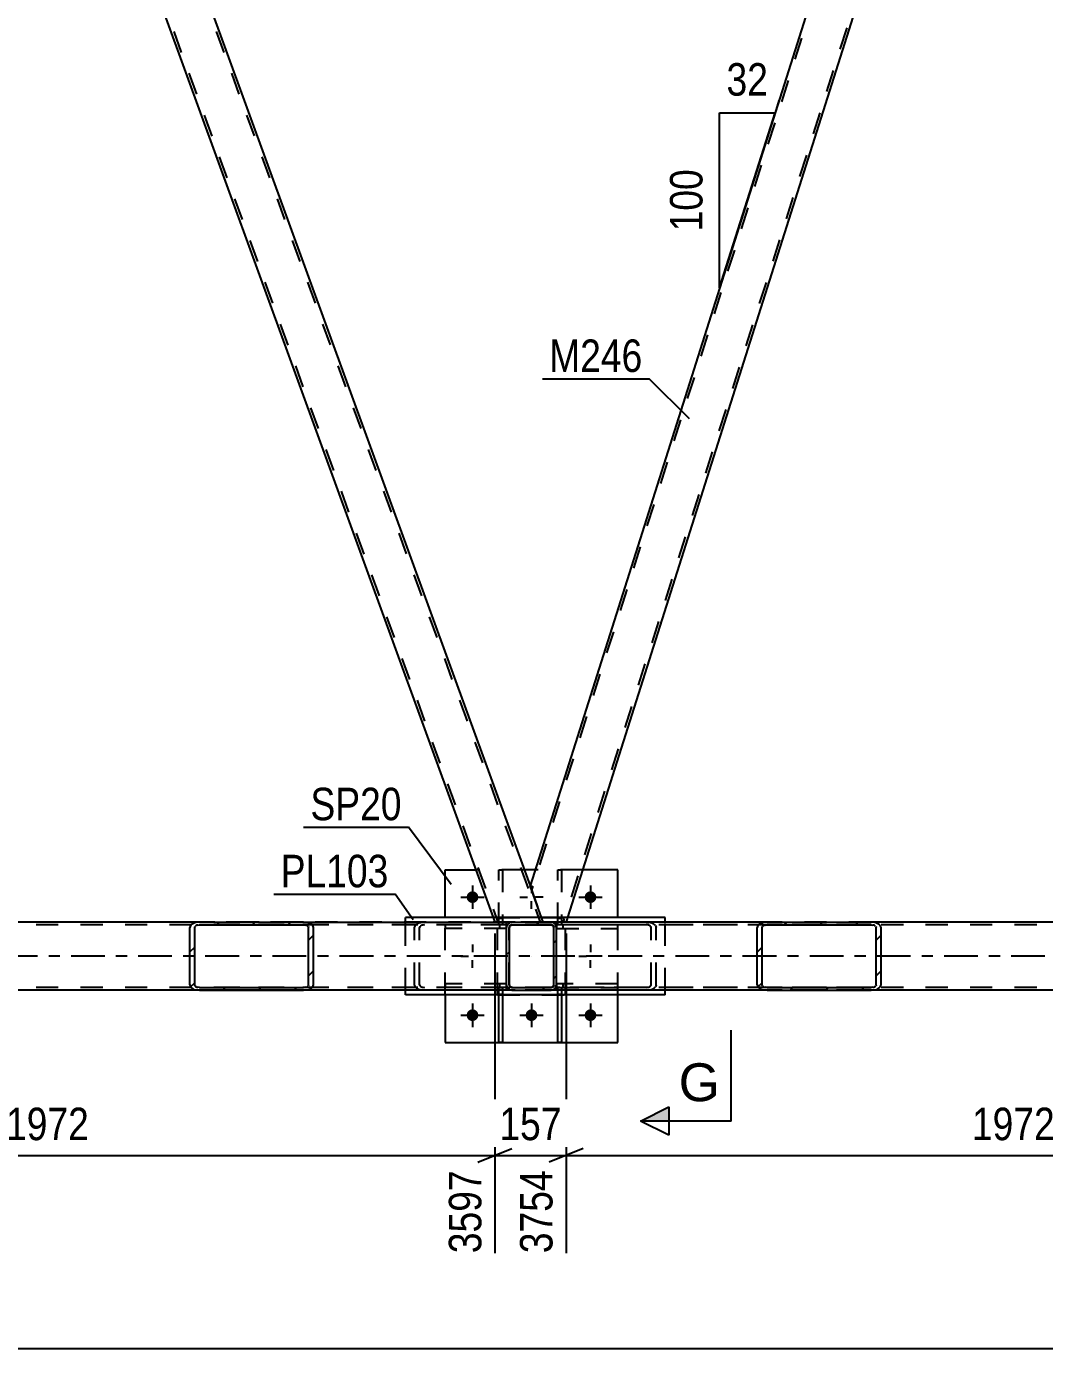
# Model space of a CAD drawing. Header units: millimetres. Extents: x -832 to 357, y -842 to -1.
# Drawn here: x -640.5 to -550.7, y -403.7 to -287.2 of the extents above; entities that cross this region are included whole.
import ezdxf

# ---------------------------------------------------------------- set-up
doc = ezdxf.new("R2010")
doc.units = ezdxf.units.MM
doc.linetypes.add('DXK_LINE_DOT2', pattern=[3.9198, 1.9599, -1.9599])
doc.linetypes.add('DXK_LINE_DOT3', pattern=[5.9187, 2.979, -0.9799, 0.9799, -0.9799])
doc.styles.add('Arial', font='ARIAL.TTF', dxfattribs={"height": 0.2})
doc.styles.add('Arial Narrow', font='ARIALN.TTF', dxfattribs={"height": 0.2})

# ---------------------------------------------------------------- blocks, each defined once
blk = doc.blocks.new('Part-570388851-1891 - 1253')
at = {"linetype": 'Continuous'}
h = blk.add_hatch(dxfattribs=at)
h.set_pattern_fill('', scale=0.7, style=0, pattern_type=0)
h.set_pattern_definition([(45, (-576.013, -371.8069), (-1.57154, 1.57154), [])])
h.paths.add_polyline_path([(-576.08, -371.62), (-576.01, -371.81), (-575.82, -371.96), (-575.54, -372.07), (-575.21, -372.1), (-566.04, -372.1), (-565.7, -372.07), (-565.42, -371.96), (-565.23, -371.81), (-565.16, -371.62), (-565.16, -366.58), (-565.23, -366.4), (-565.42, -366.24), (-565.7, -366.14), (-566.04, -366.1), (-575.21, -366.1), (-575.54, -366.14), (-575.82, -366.24), (-576.01, -366.4), (-576.08, -366.58)])
h.paths.add_polyline_path([(-575.61, -366.49), (-575.52, -366.41), (-575.37, -366.36), (-575.21, -366.34), (-566.04, -366.34), (-565.87, -366.36), (-565.73, -366.41), (-565.63, -366.49), (-565.6, -366.58), (-565.6, -371.62), (-565.63, -371.72), (-565.73, -371.79), (-565.87, -371.84), (-566.04, -371.86), (-575.21, -371.86), (-575.37, -371.84), (-575.52, -371.79), (-575.61, -371.72), (-575.64, -371.62), (-575.64, -366.58)])
at = {"color": 2, "linetype": 'Continuous'}
for p, q in [((-593.76, -366.58), (-593.76, -366.1)), ((-575.21, -366.1), (-593.76, -366.1)), ((-576.01, -366.4), (-576.08, -366.58)), ((-576.08, -371.62), (-576.08, -366.58)), ((-575.64, -366.58), (-575.61, -366.49)), ((-575.64, -371.62), (-575.64, -366.58)), ((-575.21, -366.1), (-575.54, -366.14)), ((-575.37, -366.36), (-575.21, -366.34)), ((-575.21, -366.1), (-566.04, -366.1)), ((-575.21, -366.34), (-566.04, -366.34)), ((-565.7, -366.14), (-566.04, -366.1)), ((-566.04, -366.34), (-565.87, -366.36)), ((-565.63, -366.49), (-565.6, -366.58)), ((-565.6, -371.62), (-565.6, -366.58)), ((-565.16, -366.58), (-565.23, -366.4)), ((-565.16, -371.62), (-565.16, -366.58)), ((-593.76, -372.07), (-593.76, -371.62)), ((-576.08, -371.62), (-576.01, -371.81)), ((-575.61, -371.72), (-575.64, -371.62)), ((-565.6, -371.62), (-565.63, -371.72)), ((-565.23, -371.81), (-565.16, -371.62)), ((-593.76, -372.1), (-593.76, -372.07)), ((-575.21, -372.1), (-593.76, -372.1)), ((-575.54, -372.07), (-575.21, -372.1)), ((-575.21, -371.86), (-575.37, -371.84)), ((-575.21, -371.86), (-566.04, -371.86)), ((-575.21, -372.1), (-566.04, -372.1)), ((-565.87, -371.84), (-566.04, -371.86)), ((-566.04, -372.1), (-565.7, -372.07))]:
    blk.add_line(p, q, dxfattribs=at)
at = {"color": 7, "linetype": 'DXK_LINE_DOT2'}
for p, q in [((-566.04, -366.34), (-593.76, -366.34)), ((-593.76, -366.41), (-593.76, -366.4)), ((-593.76, -371.62), (-593.76, -366.58)), ((-585.86, -366.1), (-585.52, -366.14)), ((-585.69, -366.36), (-585.86, -366.34)), ((-585.42, -366.58), (-585.46, -366.49)), ((-585.42, -371.62), (-585.42, -366.58)), ((-585.05, -366.4), (-584.99, -366.58)), ((-584.99, -371.62), (-584.99, -366.58)), ((-566.04, -366.1), (-575.21, -366.1)), ((-585.46, -371.72), (-585.42, -371.62)), ((-584.99, -371.62), (-585.05, -371.81)), ((-593.76, -371.84), (-593.76, -371.81)), ((-566.04, -371.86), (-593.76, -371.86)), ((-585.86, -371.86), (-585.69, -371.84)), ((-585.52, -372.07), (-585.86, -372.1)), ((-566.04, -372.1), (-575.21, -372.1))]:
    blk.add_line(p, q, dxfattribs=at)
for centre, radius, start, end in [((-585.76, -366.76), 0.408, 41.9269, 80.4778), ((-585.66, -366.95), 0.817, 41.9269, 80.4778), ((-585.76, -371.44), 0.408, 279.5223, 318.0732), ((-585.66, -371.26), 0.817, 279.5223, 318.0732)]:
    blk.add_arc(centre, radius, start, end, dxfattribs=at)
at = {"color": 2, "linetype": 'Continuous'}
for centre, radius, start, end in [((-575.41, -366.95), 0.817, 99.5223, 138.0732), ((-575.31, -366.76), 0.408, 99.5223, 138.0732), ((-565.94, -366.76), 0.408, 41.9269, 80.4778), ((-565.84, -366.95), 0.817, 41.9269, 80.4778), ((-575.41, -371.26), 0.817, 221.9269, 260.4778), ((-575.31, -371.44), 0.408, 221.9269, 260.4778), ((-565.94, -371.44), 0.408, 279.5223, 318.0732), ((-565.84, -371.26), 0.817, 279.5223, 318.0732)]:
    blk.add_arc(centre, radius, start, end, dxfattribs=at)
blk = doc.blocks.new('Bolt-570388851-1297 - 1253')
at = {"linetype": 'Continuous'}
for points in [[(-600.65, -363.9, -1), (-601.69, -363.9, -1)], [(-590.25, -363.9, -1), (-591.29, -363.9, -1)], [(-600.65, -374.3, -1), (-601.69, -374.3, -1)], [(-595.45, -374.3, -1), (-596.49, -374.3, -1)], [(-590.25, -374.3, -1), (-591.29, -374.3, -1)]]:
    blk.add_hatch(color=1, dxfattribs=at).paths.add_polyline_path(points)
at = {"color": 1, "linetype": 'Continuous'}
for p, q in [((-601.17, -362.86), (-601.17, -364.94)), ((-595.97, -362.86), (-595.97, -363.55)), ((-590.77, -362.86), (-590.77, -364.94)), ((-602.21, -363.9), (-600.13, -363.9)), ((-597.01, -363.9), (-596.32, -363.9)), ((-595.97, -364.94), (-595.97, -364.25)), ((-594.93, -363.9), (-595.63, -363.9)), ((-591.81, -363.9), (-589.73, -363.9)), ((-601.17, -368.06), (-601.17, -368.75)), ((-590.77, -368.06), (-590.77, -368.75)), ((-602.21, -369.1), (-601.52, -369.1)), ((-600.13, -369.1), (-600.83, -369.1)), ((-591.81, -369.1), (-591.12, -369.1)), ((-589.73, -369.1), (-590.43, -369.1)), ((-601.17, -370.14), (-601.17, -369.45)), ((-590.77, -370.14), (-590.77, -369.45)), ((-601.17, -373.26), (-601.17, -375.34)), ((-595.97, -373.26), (-595.97, -375.34)), ((-590.77, -373.26), (-590.77, -375.34)), ((-602.21, -374.3), (-600.13, -374.3)), ((-597.01, -374.3), (-594.93, -374.3)), ((-591.81, -374.3), (-589.73, -374.3))]:
    blk.add_line(p, q, dxfattribs=at)
blk = doc.blocks.new('Part-570388851-2054 - 1253')
at = {"color": 2, "linetype": 'Continuous'}
for p, q in [((-559.51, -247.5), (-596.1, -362.9)), ((-557.23, -247.5), (-556.21, -250.31)), ((-556.21, -250.31), (-592.8, -365.7)), ((-595.08, -365.7), (-596.1, -362.9))]:
    blk.add_line(p, q, dxfattribs=at)
at = {"color": 7, "linetype": 'DXK_LINE_DOT2'}
for p, q in [((-559.13, -247.1), (-595.97, -363.27)), ((-559.39, -247.1), (-559.51, -247.5)), ((-557.37, -247.1), (-559.39, -247.1)), ((-557.37, -247.1), (-557.23, -247.5)), ((-556.34, -249.94), (-593.18, -366.1)), ((-594.94, -366.1), (-595.08, -365.7)), ((-592.8, -365.7), (-592.92, -366.1)), ((-592.92, -366.1), (-594.94, -366.1))]:
    blk.add_line(p, q, dxfattribs=at)
blk = doc.blocks.new('Part-570388851-1777 - 1253')
at = {"color": 7, "linetype": 'DXK_LINE_DOT2'}
for p, q in [((-598.14, -366.4), (-598.17, -366.58)), ((-598.17, -366.58), (-598.14, -366.4)), ((-598.17, -371.62), (-598.17, -366.58)), ((-597.92, -366.49), (-597.93, -366.58)), ((-597.93, -371.62), (-597.93, -366.58)), ((-597.86, -366.41), (-597.92, -366.49)), ((-597.69, -366.1), (-597.88, -366.14)), ((-597.88, -366.14), (-597.69, -366.1)), ((-597.79, -366.36), (-597.86, -366.41)), ((-597.69, -366.34), (-597.79, -366.36)), ((-594.25, -366.1), (-597.69, -366.1)), ((-594.25, -366.34), (-597.69, -366.34)), ((-594.07, -366.14), (-594.25, -366.1)), ((-594.25, -366.1), (-594.07, -366.14)), ((-594.16, -366.36), (-594.25, -366.34)), ((-594.08, -366.41), (-594.16, -366.36)), ((-594.03, -366.49), (-594.08, -366.41)), ((-594.01, -366.58), (-594.03, -366.49)), ((-594.01, -371.62), (-594.01, -366.58)), ((-593.77, -366.58), (-593.81, -366.4)), ((-593.81, -366.4), (-593.77, -366.58)), ((-593.77, -371.62), (-593.77, -366.58)), ((-598.17, -371.62), (-598.14, -371.8)), ((-598.14, -371.8), (-598.17, -371.62)), ((-597.93, -371.62), (-597.92, -371.71)), ((-594.03, -371.71), (-594.01, -371.62)), ((-593.81, -371.8), (-593.77, -371.62)), ((-593.77, -371.62), (-593.81, -371.8)), ((-597.92, -371.71), (-597.86, -371.79)), ((-597.88, -372.06), (-597.69, -372.1)), ((-597.69, -372.1), (-597.88, -372.06)), ((-597.86, -371.79), (-597.79, -371.84)), ((-597.79, -371.84), (-597.69, -371.86)), ((-594.25, -371.86), (-597.69, -371.86)), ((-594.25, -372.1), (-597.69, -372.1)), ((-594.25, -371.86), (-594.16, -371.84)), ((-594.25, -372.1), (-594.07, -372.06)), ((-594.07, -372.06), (-594.25, -372.1)), ((-594.16, -371.84), (-594.08, -371.79)), ((-594.08, -371.79), (-594.03, -371.71))]:
    blk.add_line(p, q, dxfattribs=at)
at = {"color": 7, "linetype": 'DXK_LINE_DOT3'}
blk.add_line((-595.97, -369.1), (-595.97, -369.1), dxfattribs=at)
at = {"color": 7, "linetype": 'DXK_LINE_DOT2'}
for centre, start, end in [((-597.69, -366.58), 112.5001, 157.5001), ((-597.69, -366.58), 112.5001, 157.5001), ((-594.25, -366.58), 22.5001, 67.5001), ((-594.25, -366.58), 22.5001, 67.5001), ((-597.69, -371.62), 202.5001, 247.5001), ((-597.69, -371.62), 202.5001, 247.5001), ((-594.25, -371.62), 292.5001, 337.5001), ((-594.25, -371.62), 292.5001, 337.5001)]:
    blk.add_arc(centre, 0.48, start, end, dxfattribs=at)
blk = doc.blocks.new('Part-570388851-1778 - 1253')
at = {"color": 7, "linetype": 'DXK_LINE_DOT2'}
for p, q in [((-598.97, -372.5), (-598.97, -365.7)), ((-598.97, -365.7), (-592.97, -365.7)), ((-592.97, -372.5), (-592.97, -365.7)), ((-598.97, -372.5), (-592.97, -372.5))]:
    blk.add_line(p, q, dxfattribs=at)
blk = doc.blocks.new('Part-570388851-1779 - 1253')
at = {"color": 7, "linetype": 'DXK_LINE_DOT2'}
for p, q in [((-593.65, -372.5), (-593.65, -371.86)), ((-593.65, -371.86), (-593.33, -371.86)), ((-593.65, -372.46), (-593.33, -372.46)), ((-593.33, -371.86), (-593.33, -372.5))]:
    blk.add_line(p, q, dxfattribs=at)
at = {"color": 2, "linetype": 'Continuous'}
for p, q in [((-593.65, -376.7), (-593.65, -372.5)), ((-593.33, -372.5), (-593.33, -376.7)), ((-593.33, -376.7), (-593.65, -376.7))]:
    blk.add_line(p, q, dxfattribs=at)
blk = doc.blocks.new('Part-570388851-1780 - 1253')
at = {"color": 7, "linetype": 'DXK_LINE_DOT2'}
for p, q in [((-598.17, -366.34), (-603.57, -366.34)), ((-603.57, -366.34), (-603.57, -366.66)), ((-598.17, -366.66), (-603.57, -366.66)), ((-598.77, -366.66), (-598.77, -366.34)), ((-598.17, -366.66), (-598.17, -366.34))]:
    blk.add_line(p, q, dxfattribs=at)
blk = doc.blocks.new('Part-570388851-1785 - 1253')
at = {"color": 2, "linetype": 'Continuous'}
for p, q in [((-603.57, -365.7), (-603.57, -361.5)), ((-603.57, -361.5), (-600.87, -361.5)), ((-595.66, -361.5), (-596.61, -361.5)), ((-588.37, -361.5), (-591.46, -361.5)), ((-588.37, -365.7), (-588.37, -361.5)), ((-603.57, -372.5), (-603.57, -376.7)), ((-588.37, -376.7), (-588.37, -372.5)), ((-603.57, -376.7), (-588.37, -376.7))]:
    blk.add_line(p, q, dxfattribs=at)
at = {"color": 7, "linetype": 'DXK_LINE_DOT2'}
for p, q in [((-596.61, -361.5), (-600.87, -361.5)), ((-591.46, -361.5), (-595.66, -361.5)), ((-603.57, -372.5), (-603.57, -365.7)), ((-588.37, -372.5), (-588.37, -365.7))]:
    blk.add_line(p, q, dxfattribs=at)
blk = doc.blocks.new('Part-570388851-1798 - 1253')
at = {"color": 7, "linetype": 'DXK_LINE_DOT2'}
for p, q in [((-598.85, -372.5), (-598.85, -371.86)), ((-598.85, -371.86), (-598.53, -371.86)), ((-598.85, -372.46), (-598.53, -372.46)), ((-598.53, -371.86), (-598.53, -372.5))]:
    blk.add_line(p, q, dxfattribs=at)
at = {"color": 2, "linetype": 'Continuous'}
for p, q in [((-598.85, -376.7), (-598.85, -372.5)), ((-598.53, -372.5), (-598.53, -376.7)), ((-598.53, -376.7), (-598.85, -376.7))]:
    blk.add_line(p, q, dxfattribs=at)
blk = doc.blocks.new('Part-570388851-1799 - 1253')
at = {"color": 7, "linetype": 'DXK_LINE_DOT2'}
for p, q in [((-593.65, -366.34), (-593.65, -361.5)), ((-593.65, -361.5), (-593.33, -361.5)), ((-593.33, -361.5), (-593.33, -366.34)), ((-593.65, -365.74), (-593.33, -365.74)), ((-593.33, -366.34), (-593.65, -366.34))]:
    blk.add_line(p, q, dxfattribs=at)
blk = doc.blocks.new('Part-570388851-1800 - 1253')
at = {"color": 7, "linetype": 'DXK_LINE_DOT2'}
for p, q in [((-598.85, -366.34), (-598.85, -361.5)), ((-598.85, -361.5), (-598.53, -361.5)), ((-598.53, -361.5), (-598.53, -366.34)), ((-598.85, -365.74), (-598.53, -365.74)), ((-598.53, -366.34), (-598.85, -366.34))]:
    blk.add_line(p, q, dxfattribs=at)
blk = doc.blocks.new('Part-570388851-1801 - 1253')
at = {"color": 7, "linetype": 'DXK_LINE_DOT2'}
for p, q in [((-588.37, -371.54), (-593.77, -371.54)), ((-593.77, -371.54), (-593.77, -371.86)), ((-593.17, -371.86), (-593.17, -371.54)), ((-588.37, -371.86), (-588.37, -371.54)), ((-593.77, -371.86), (-588.37, -371.86))]:
    blk.add_line(p, q, dxfattribs=at)
blk = doc.blocks.new('Part-570388851-1802 - 1253')
at = {"color": 7, "linetype": 'DXK_LINE_DOT2'}
for p, q in [((-588.37, -366.34), (-593.77, -366.34)), ((-593.77, -366.34), (-593.77, -366.66)), ((-593.77, -366.66), (-588.37, -366.66)), ((-593.17, -366.66), (-593.17, -366.34)), ((-588.37, -366.66), (-588.37, -366.34))]:
    blk.add_line(p, q, dxfattribs=at)
blk = doc.blocks.new('Part-570388851-1803 - 1253')
at = {"color": 7, "linetype": 'DXK_LINE_DOT2'}
for p, q in [((-598.17, -371.54), (-603.57, -371.54)), ((-603.57, -371.54), (-603.57, -371.86)), ((-598.77, -371.86), (-598.77, -371.54)), ((-598.17, -371.86), (-598.17, -371.54)), ((-598.17, -371.86), (-603.57, -371.86))]:
    blk.add_line(p, q, dxfattribs=at)
blk = doc.blocks.new('Part-570388851-1851 - 1253')
at = {"color": 2, "linetype": 'Continuous'}
for p, q in [((-584.19, -365.7), (-607.07, -365.7)), ((-607.07, -366.1), (-607.07, -365.7)), ((-584.19, -366.1), (-584.19, -365.7)), ((-607.07, -372.5), (-607.07, -372.1)), ((-584.19, -372.5), (-607.07, -372.5)), ((-584.19, -372.5), (-584.19, -372.1))]:
    blk.add_line(p, q, dxfattribs=at)
at = {"color": 7, "linetype": 'DXK_LINE_DOT2'}
for p, q in [((-607.07, -372.1), (-607.07, -366.1)), ((-584.19, -372.1), (-584.19, -366.1))]:
    blk.add_line(p, q, dxfattribs=at)
blk = doc.blocks.new('Part-570388851-1975 - 1253')
at = {"color": 7, "linetype": 'DXK_LINE_DOT2'}
for p, q in [((-553.12, -247.1), (-557.37, -247.1)), ((-556.21, -250.31), (-557.37, -247.1)), ((-513.8, -366.1), (-557.12, -247.1)), ((-510.06, -366.1), (-553.37, -247.1)), ((-552.97, -247.5), (-553.12, -247.1)), ((-509.8, -366.1), (-510.97, -362.9)), ((-514.06, -366.1), (-514.21, -365.7)), ((-514.06, -366.1), (-509.8, -366.1))]:
    blk.add_line(p, q, dxfattribs=at)
at = {"color": 2, "linetype": 'Continuous'}
for p, q in [((-510.97, -362.9), (-552.97, -247.5)), ((-514.21, -365.7), (-556.21, -250.31))]:
    blk.add_line(p, q, dxfattribs=at)
blk = doc.blocks.new('Part-570388851-1980 - 1253')
at = {"color": 7, "linetype": 'DXK_LINE_DOT2'}
for p, q in [((-638.25, -247.1), (-642.51, -247.1)), ((-642.51, -247.1), (-641.34, -250.31)), ((-642.25, -247.1), (-598.94, -366.1)), ((-638.51, -247.1), (-595.19, -366.1)), ((-638.25, -247.1), (-638.1, -247.5)), ((-596.1, -362.9), (-594.94, -366.1)), ((-599.34, -365.7), (-599.19, -366.1)), ((-594.94, -366.1), (-599.19, -366.1))]:
    blk.add_line(p, q, dxfattribs=at)
at = {"color": 2, "linetype": 'Continuous'}
for p, q in [((-638.1, -247.5), (-596.1, -362.9)), ((-641.34, -250.31), (-599.34, -365.7))]:
    blk.add_line(p, q, dxfattribs=at)
blk = doc.blocks.new('Part-570388851-1991 - 1253')
at = {"linetype": 'Continuous'}
h = blk.add_hatch(dxfattribs=at)
h.set_pattern_fill('', scale=0.7, style=0, pattern_type=0)
h.set_pattern_definition([(45, (-598.0223, -371.9588), (-1.57154, 1.57154), [])])
h.paths.add_polyline_path([(-598.13, -371.8), (-598.02, -371.96), (-597.87, -372.06), (-597.68, -372.1), (-594.24, -372.1), (-594.06, -372.06), (-593.9, -371.96), (-593.8, -371.8), (-593.76, -371.62), (-593.76, -366.58), (-593.8, -366.4), (-593.9, -366.24), (-594.06, -366.14), (-594.24, -366.1), (-597.68, -366.1), (-597.87, -366.14), (-598.02, -366.24), (-598.13, -366.4), (-598.16, -366.58), (-598.16, -371.62)])
h.paths.add_polyline_path([(-597.92, -366.58), (-597.9, -366.49), (-597.85, -366.41), (-597.77, -366.36), (-597.68, -366.34), (-594.24, -366.34), (-594.15, -366.36), (-594.07, -366.41), (-594.02, -366.49), (-594, -366.58), (-594, -371.62), (-594.02, -371.71), (-594.07, -371.79), (-594.15, -371.84), (-594.24, -371.86), (-597.68, -371.86), (-597.77, -371.84), (-597.85, -371.79), (-597.9, -371.71), (-597.92, -371.62)])
at = {"color": 7, "linetype": 'DXK_LINE_DOT2'}
for p, q in [((-598.16, -366.58), (-598.13, -366.4)), ((-598.16, -371.62), (-598.16, -366.58)), ((-597.9, -366.49), (-597.92, -366.58)), ((-597.92, -371.62), (-597.92, -366.58)), ((-597.85, -366.41), (-597.9, -366.49)), ((-597.87, -366.14), (-597.68, -366.1)), ((-597.77, -366.36), (-597.85, -366.41)), ((-597.68, -366.34), (-597.77, -366.36)), ((-597.68, -366.1), (-594.24, -366.1)), ((-594.24, -366.34), (-597.68, -366.34)), ((-594.24, -366.1), (-594.06, -366.14)), ((-594.15, -366.36), (-594.24, -366.34)), ((-594.07, -366.41), (-594.15, -366.36)), ((-594.02, -366.49), (-594.07, -366.41)), ((-594, -366.58), (-594.02, -366.49)), ((-594, -371.62), (-594, -366.58)), ((-593.8, -366.4), (-593.76, -366.58)), ((-593.76, -371.62), (-593.76, -366.58)), ((-598.13, -371.8), (-598.16, -371.62)), ((-597.92, -371.62), (-597.9, -371.71)), ((-594.02, -371.71), (-594, -371.62)), ((-593.76, -371.62), (-593.8, -371.8)), ((-597.9, -371.71), (-597.85, -371.79)), ((-597.68, -372.1), (-597.87, -372.06)), ((-597.85, -371.79), (-597.77, -371.84)), ((-597.77, -371.84), (-597.68, -371.86)), ((-597.68, -371.86), (-594.24, -371.86)), ((-597.68, -372.1), (-594.24, -372.1)), ((-594.24, -371.86), (-594.15, -371.84)), ((-594.06, -372.06), (-594.24, -372.1)), ((-594.15, -371.84), (-594.07, -371.79)), ((-594.07, -371.79), (-594.02, -371.71))]:
    blk.add_line(p, q, dxfattribs=at)
at = {"color": 2, "linetype": 'Continuous'}
for p, q in [((-598.13, -366.4), (-598.16, -366.58)), ((-598.16, -371.62), (-598.16, -366.58)), ((-597.92, -366.58), (-597.9, -366.49)), ((-597.92, -371.62), (-597.92, -366.58)), ((-597.9, -366.49), (-597.85, -366.41)), ((-597.68, -366.1), (-597.87, -366.14)), ((-597.85, -366.41), (-597.77, -366.36)), ((-597.77, -366.36), (-597.68, -366.34)), ((-597.68, -366.1), (-594.24, -366.1)), ((-597.68, -366.34), (-594.24, -366.34)), ((-594.06, -366.14), (-594.24, -366.1)), ((-594.24, -366.34), (-594.15, -366.36)), ((-594.15, -366.36), (-594.07, -366.41)), ((-594.07, -366.41), (-594.02, -366.49)), ((-594.02, -366.49), (-594, -366.58)), ((-594, -371.62), (-594, -366.58)), ((-593.76, -366.58), (-593.8, -366.4)), ((-593.76, -371.62), (-593.76, -366.58)), ((-598.16, -371.62), (-598.13, -371.8)), ((-597.9, -371.71), (-597.92, -371.62)), ((-594, -371.62), (-594.02, -371.71)), ((-593.8, -371.8), (-593.76, -371.62)), ((-597.85, -371.79), (-597.9, -371.71)), ((-597.87, -372.06), (-597.68, -372.1)), ((-597.77, -371.84), (-597.85, -371.79)), ((-597.68, -371.86), (-597.77, -371.84)), ((-597.68, -371.86), (-594.24, -371.86)), ((-597.68, -372.1), (-594.24, -372.1)), ((-594.15, -371.84), (-594.24, -371.86)), ((-594.24, -372.1), (-594.06, -372.06)), ((-594.07, -371.79), (-594.15, -371.84)), ((-594.02, -371.71), (-594.07, -371.79))]:
    blk.add_line(p, q, dxfattribs=at)
at = {"color": 7, "linetype": 'DXK_LINE_DOT2'}
for centre, start, end in [((-597.68, -366.58), 112.5001, 157.5001), ((-594.24, -366.58), 22.5001, 67.5001), ((-597.68, -371.62), 202.5001, 247.5001), ((-594.24, -371.62), 292.5001, 337.5001)]:
    blk.add_arc(centre, 0.48, start, end, dxfattribs=at)
at = {"color": 2, "linetype": 'Continuous'}
for centre, start, end in [((-597.68, -366.58), 112.5001, 157.5001), ((-594.24, -366.58), 22.5001, 67.5001), ((-597.68, -371.62), 202.5001, 247.5001), ((-594.24, -371.62), 292.5001, 337.5001)]:
    blk.add_arc(centre, 0.48, start, end, dxfattribs=at)
blk = doc.blocks.new('Part-570388851-2029 - 1253')
at = {"color": 7, "linetype": 'DXK_LINE_DOT2'}
for p, q in [((-65.38, -366.34), (-743.09, -366.34)), ((-566.04, -366.1), (-625.22, -366.1)), ((-65.38, -371.86), (-743.09, -371.86)), ((-65.38, -372.1), (-625.21, -372.1)), ((-566.04, -372.1), (-625.21, -372.1))]:
    blk.add_line(p, q, dxfattribs=at)
at = {"color": 2, "linetype": 'Continuous'}
for p, q in [((-625.22, -366.1), (-651.17, -366.1)), ((-540.08, -366.1), (-566.04, -366.1)), ((-625.21, -372.1), (-651.17, -372.1)), ((-540.08, -372.1), (-566.04, -372.1))]:
    blk.add_line(p, q, dxfattribs=at)
at = {"color": 7, "linetype": 'DXK_LINE_DOT3'}
blk.add_line((-65.38, -369.1), (-743.09, -369.1), dxfattribs=at)
blk = doc.blocks.new('Part-570388851-2075 - 1253')
at = {"linetype": 'Continuous'}
h = blk.add_hatch(dxfattribs=at)
h.set_pattern_fill('', scale=0.7, style=0, pattern_type=0)
h.set_pattern_definition([(45, (-626.0233, -371.8068), (-1.57154, 1.57154), [])])
h.paths.add_polyline_path([(-626.09, -371.62), (-626.02, -371.81), (-625.83, -371.96), (-625.55, -372.07), (-625.22, -372.1), (-616.05, -372.1), (-615.71, -372.07), (-615.43, -371.96), (-615.24, -371.81), (-615.17, -371.62), (-615.17, -366.58), (-615.24, -366.4), (-615.43, -366.24), (-615.71, -366.14), (-616.05, -366.1), (-625.22, -366.1), (-625.55, -366.14), (-625.83, -366.24), (-626.02, -366.4), (-626.09, -366.58)])
h.paths.add_polyline_path([(-625.62, -366.49), (-625.53, -366.41), (-625.38, -366.36), (-625.22, -366.34), (-616.05, -366.34), (-615.88, -366.36), (-615.74, -366.41), (-615.64, -366.49), (-615.61, -366.58), (-615.61, -371.62), (-615.64, -371.71), (-615.74, -371.79), (-615.88, -371.84), (-616.05, -371.86), (-625.22, -371.86), (-625.38, -371.84), (-625.53, -371.79), (-625.62, -371.71), (-625.65, -371.62), (-625.65, -366.58)])
at = {"color": 2, "linetype": 'Continuous'}
for p, q in [((-626.02, -366.4), (-626.09, -366.58)), ((-626.09, -371.62), (-626.09, -366.58)), ((-625.65, -366.58), (-625.62, -366.49)), ((-625.65, -371.62), (-625.65, -366.58)), ((-625.22, -366.1), (-625.55, -366.14)), ((-625.38, -366.36), (-625.22, -366.34)), ((-625.22, -366.1), (-616.05, -366.1)), ((-625.22, -366.34), (-616.05, -366.34)), ((-616.05, -366.1), (-598.16, -366.1)), ((-615.71, -366.14), (-616.05, -366.1)), ((-616.05, -366.34), (-615.88, -366.36)), ((-615.64, -366.49), (-615.61, -366.58)), ((-615.61, -371.62), (-615.61, -366.58)), ((-615.17, -366.58), (-615.24, -366.4)), ((-615.17, -371.62), (-615.17, -366.58)), ((-598.16, -366.1), (-598.16, -366.14)), ((-598.16, -366.58), (-598.16, -366.14)), ((-626.09, -371.62), (-626.02, -371.81)), ((-625.62, -371.71), (-625.65, -371.62)), ((-615.61, -371.62), (-615.64, -371.71)), ((-615.24, -371.81), (-615.17, -371.62)), ((-598.16, -372.1), (-598.16, -371.62)), ((-625.55, -372.07), (-625.22, -372.1)), ((-625.22, -371.86), (-625.38, -371.84)), ((-625.22, -371.86), (-616.05, -371.86)), ((-625.22, -372.1), (-616.05, -372.1)), ((-615.88, -371.84), (-616.05, -371.86)), ((-616.05, -372.1), (-615.71, -372.07)), ((-598.16, -372.1), (-616.05, -372.1))]:
    blk.add_line(p, q, dxfattribs=at)
at = {"color": 7, "linetype": 'DXK_LINE_DOT2'}
for p, q in [((-616.05, -366.1), (-625.22, -366.1)), ((-598.16, -366.34), (-625.22, -366.34)), ((-606.27, -366.58), (-606.2, -366.4)), ((-606.27, -371.62), (-606.27, -366.58)), ((-605.8, -366.49), (-605.83, -366.58)), ((-605.83, -371.62), (-605.83, -366.58)), ((-605.73, -366.14), (-605.4, -366.1)), ((-605.4, -366.34), (-605.56, -366.36)), ((-598.16, -371.62), (-598.16, -366.58)), ((-606.2, -371.81), (-606.27, -371.62)), ((-605.83, -371.62), (-605.8, -371.71)), ((-598.16, -371.86), (-625.22, -371.86)), ((-616.05, -372.1), (-625.22, -372.1)), ((-605.4, -372.1), (-605.73, -372.07)), ((-605.56, -371.84), (-605.4, -371.86)), ((-598.16, -372.1), (-598.16, -371.86))]:
    blk.add_line(p, q, dxfattribs=at)
at = {"color": 2, "linetype": 'Continuous'}
for centre, radius, start, end in [((-625.42, -366.95), 0.817, 99.5223, 138.0732), ((-625.32, -366.76), 0.408, 99.5223, 138.0732), ((-615.95, -366.76), 0.408, 41.9269, 80.4778), ((-615.85, -366.95), 0.817, 41.9269, 80.4778), ((-625.42, -371.26), 0.817, 221.9269, 260.4778), ((-625.32, -371.44), 0.408, 221.9269, 260.4778), ((-615.95, -371.44), 0.408, 279.5223, 318.0732), ((-615.85, -371.26), 0.817, 279.5223, 318.0732)]:
    blk.add_arc(centre, radius, start, end, dxfattribs=at)
at = {"color": 7, "linetype": 'DXK_LINE_DOT2'}
for centre, radius, start, end in [((-605.59, -366.95), 0.817, 99.5223, 138.0732), ((-605.49, -366.76), 0.408, 99.5223, 138.0732), ((-605.59, -371.26), 0.817, 221.9269, 260.4778), ((-605.49, -371.44), 0.408, 221.9269, 260.4778)]:
    blk.add_arc(centre, radius, start, end, dxfattribs=at)
blk = doc.blocks.new('StraightDimension-570388851-3477 - 1253')
at = {"color": 7, "linetype": 'Continuous'}
for p, q in [((-592.92, -367.1), (-592.92, -395.27)), ((-514.06, -367.1), (-514.06, -395.27)), ((-591.42, -386.06), (-594.42, -387.26)), ((-592.92, -386.66), (-514.06, -386.66)), ((-515.56, -387.26), (-512.56, -386.06))]:
    blk.add_line(p, q, dxfattribs=at)
at = {"color": 0}
blk.add_wipeout([(-549.24, -385.91), (-549.24, -381.71), (-557.75, -381.71), (-557.75, -385.91)], dxfattribs=at)
at = {"color": 3, "style": 'Arial Narrow'}
blk.add_text('1972', height=2.863, dxfattribs=at).set_placement((-557.15, -385.31))
at = {"color": 0, "linetype": 'Continuous'}
blk.add_wipeout([(-514.66, -387.36), (-518.86, -387.36), (-518.86, -395.87), (-514.66, -395.87)], dxfattribs=at)
at = {"color": 3, "linetype": 'Continuous', "style": 'Arial Narrow'}
blk.add_text('5726', height=2.863, rotation=90.0002, dxfattribs=at).set_placement((-515.26, -395.27))
blk = doc.blocks.new('StraightDimension-570388851-3441 - 1253')
at = {"color": 7, "linetype": 'Continuous'}
for p, q in [((-678.06, -367.1), (-678.06, -395.27)), ((-599.19, -367.1), (-599.19, -395.27)), ((-676.56, -386.06), (-679.56, -387.26)), ((-678.06, -386.66), (-599.19, -386.66)), ((-600.69, -387.26), (-597.69, -386.06))]:
    blk.add_line(p, q, dxfattribs=at)
at = {"color": 0}
blk.add_wipeout([(-634.37, -385.91), (-634.37, -381.71), (-642.88, -381.71), (-642.88, -385.91)], dxfattribs=at)
at = {"color": 3, "style": 'Arial Narrow'}
blk.add_text('1972', height=2.863, dxfattribs=at).set_placement((-642.28, -385.31))
at = {"color": 0, "linetype": 'Continuous'}
blk.add_wipeout([(-599.79, -387.36), (-603.99, -387.36), (-603.99, -395.87), (-599.79, -395.87)], dxfattribs=at)
at = {"color": 3, "linetype": 'Continuous', "style": 'Arial Narrow'}
blk.add_text('3597', height=2.863, rotation=90.0002, dxfattribs=at).set_placement((-600.39, -395.27))
blk = doc.blocks.new('AngleDimension-570388851-2947 - 1253')
at = {"color": 7, "linetype": 'Continuous'}
for p, q in [((-574.16, -293.69), (-574.5, -294.77)), ((-579.4, -294.77), (-574.5, -294.77)), ((-579.4, -310.21), (-574.5, -294.77)), ((-579.4, -310.21), (-579.4, -294.77))]:
    blk.add_line(p, q, dxfattribs=at)
at = {"color": 0}
blk.add_wipeout([(-580.3, -299.15), (-584.5, -299.15), (-584.5, -305.83), (-580.3, -305.83)], dxfattribs=at)
at = {"color": 3, "style": 'Arial Narrow'}
blk.add_text('100', height=2.863, rotation=90.0002, dxfattribs=at).set_placement((-580.9, -305.23))
at = {"color": 0}
blk.add_wipeout([(-574.52, -293.87), (-574.52, -289.67), (-579.38, -289.67), (-579.38, -293.87)], dxfattribs=at)
at = {"color": 3, "style": 'Arial Narrow'}
blk.add_text('32', height=2.863, dxfattribs=at).set_placement((-578.78, -293.27))
blk = doc.blocks.new('StraightDimension-570388851-2238 - 1253')
at = {"color": 7, "linetype": 'Continuous'}
blk.add_line((-789.39, -403.67), (-52.48, -403.67), dxfattribs=at)
blk = doc.blocks.new('StraightDimension-570388851-3459 - 1253')
at = {"color": 7, "linetype": 'Continuous'}
for p, q in [((-599.19, -367.1), (-599.19, -395.27)), ((-592.92, -367.1), (-592.92, -395.27)), ((-600.69, -387.26), (-597.69, -386.06)), ((-599.19, -386.66), (-592.92, -386.66)), ((-591.42, -386.06), (-594.42, -387.26))]:
    blk.add_line(p, q, dxfattribs=at)
at = {"color": 0}
blk.add_wipeout([(-592.72, -385.91), (-592.72, -381.71), (-599.4, -381.71), (-599.4, -385.91)], dxfattribs=at)
at = {"color": 0, "linetype": 'Continuous'}
blk.add_wipeout([(-593.52, -387.36), (-597.72, -387.36), (-597.72, -395.87), (-593.52, -395.87)], dxfattribs=at)
at = {"color": 3, "style": 'Arial Narrow'}
blk.add_text('157', height=2.863, dxfattribs=at).set_placement((-598.8, -385.31))
at = {"color": 3, "linetype": 'Continuous', "style": 'Arial Narrow'}
blk.add_text('3754', height=2.863, rotation=90.0002, dxfattribs=at).set_placement((-594.12, -395.27))
blk = doc.blocks.new('SectionMark-570388851-3706 - 1253')
at = {"linetype": 'Continuous'}
blk.add_hatch(color=6, dxfattribs=at).paths.add_polyline_path([(-583.87, -382.38), (-583.87, -383.63), (-586.37, -383.63)])
at = {"color": 6, "linetype": 'Continuous'}
for p, q in [((-578.37, -383.63), (-578.37, -375.63)), ((-586.37, -383.63), (-583.87, -382.38)), ((-583.87, -382.38), (-583.87, -384.88)), ((-578.37, -383.63), (-586.37, -383.63)), ((-583.87, -384.88), (-586.37, -383.63))]:
    blk.add_line(p, q, dxfattribs=at)
at = {"color": 0, "linetype": 'Continuous'}
blk.add_wipeout([(-579.37, -381.88), (-579.37, -378.38), (-583, -378.38), (-583, -381.88)], dxfattribs=at)
at = {"color": 3, "linetype": 'Continuous', "style": 'Arial'}
blk.add_text('G', height=3.34, dxfattribs=at).set_placement((-583, -381.88))
blk = doc.blocks.new('Mark-570388851-1781 - 1253')
at = {"color": 30, "linetype": 'Continuous'}
for p in [(-616.05, -357.72), (-603.05, -362.79)]:
    blk.add_line(p, (-606.81, -357.72), dxfattribs=at)
at = {"color": 0}
blk.add_wipeout([(-607.41, -357.12), (-607.41, -354.12), (-615.45, -354.12), (-615.45, -357.12)], dxfattribs=at)
blk.add_wipeout([(-607.41, -357.12), (-607.41, -354.12), (-615.45, -354.12), (-615.45, -357.12)], dxfattribs=at)
at = {"color": 3, "style": 'Arial Narrow'}
blk.add_text('SP20', height=2.863, dxfattribs=at).set_placement((-615.45, -357.12))
blk = doc.blocks.new('Mark-570388851-1847 - 1253')
at = {"color": 30, "linetype": 'Continuous'}
for p in [(-618.67, -363.63), (-606.41, -365.91)]:
    blk.add_line(p, (-607.97, -363.63), dxfattribs=at)
at = {"color": 0}
blk.add_wipeout([(-608.57, -363.03), (-608.57, -360.03), (-618.07, -360.03), (-618.07, -363.03)], dxfattribs=at)
blk.add_wipeout([(-608.57, -363.03), (-608.57, -360.03), (-618.07, -360.03), (-618.07, -363.03)], dxfattribs=at)
at = {"color": 3, "style": 'Arial Narrow'}
blk.add_text('PL103', height=2.863, dxfattribs=at).set_placement((-618.07, -363.03))
blk = doc.blocks.new('Mark-570388851-2050 - 1253')
at = {"color": 30, "linetype": 'Continuous'}
for p in [(-595.01, -318.22), (-582.05, -321.75)]:
    blk.add_line(p, (-585.59, -318.22), dxfattribs=at)
at = {"color": 0}
blk.add_wipeout([(-586.19, -317.62), (-586.19, -314.62), (-594.41, -314.62), (-594.41, -317.62)], dxfattribs=at)
blk.add_wipeout([(-586.19, -317.62), (-586.19, -314.62), (-594.41, -314.62), (-594.41, -317.62)], dxfattribs=at)
at = {"color": 3, "style": 'Arial Narrow'}
blk.add_text('M246', height=2.863, dxfattribs=at).set_placement((-594.41, -317.62))

msp = doc.modelspace()

# ---------------------------------------------------------------- block references
for name in ['Part-570388851-1980 - 1253', 'Part-570388851-2054 - 1253', 'Part-570388851-1975 - 1253', 'Part-570388851-1785 - 1253', 'Part-570388851-1800 - 1253', 'Part-570388851-1799 - 1253', 'Bolt-570388851-1297 - 1253', 'Part-570388851-1851 - 1253', 'Part-570388851-1778 - 1253', 'Part-570388851-2029 - 1253', 'Part-570388851-2075 - 1253', 'Part-570388851-1780 - 1253', 'Part-570388851-1777 - 1253', 'Part-570388851-1991 - 1253', 'Part-570388851-1802 - 1253', 'Part-570388851-1891 - 1253', 'Part-570388851-1803 - 1253', 'Part-570388851-1801 - 1253', 'Part-570388851-1798 - 1253', 'Part-570388851-1779 - 1253']:
    msp.add_blockref(name, (0, 0))

# ---------------------------------------------------------------- next in the draw order: block references
for name in ['AngleDimension-570388851-2947 - 1253', 'StraightDimension-570388851-3441 - 1253', 'StraightDimension-570388851-3477 - 1253']:
    msp.add_blockref(name, (0, 0))

# ---------------------------------------------------------------- next in the draw order: block references
msp.add_blockref('StraightDimension-570388851-2238 - 1253', (0, 0))

# ---------------------------------------------------------------- next in the draw order: block references
for name in ['SectionMark-570388851-3706 - 1253', 'Mark-570388851-1781 - 1253', 'StraightDimension-570388851-3459 - 1253']:
    msp.add_blockref(name, (0, 0))

# ---------------------------------------------------------------- next in the draw order: block references
for name in ['Mark-570388851-2050 - 1253', 'Mark-570388851-1847 - 1253']:
    msp.add_blockref(name, (0, 0))

doc.saveas('drawing.dxf')
